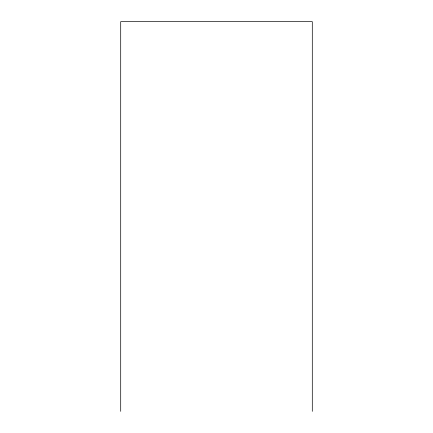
<?xml version="1.0" encoding="UTF-8"?>
<svg xmlns="http://www.w3.org/2000/svg" width="433" height="433" viewBox="0 0 433 433"><rect width="100%" height="100%" fill="white"/><g stroke="black" fill="none" stroke-linecap="round" stroke-linejoin="round"><path stroke-width="0.65" d="M312.296 411.35L312.296 21.65L120.704 21.65L120.704 411.35"/></g></svg>
